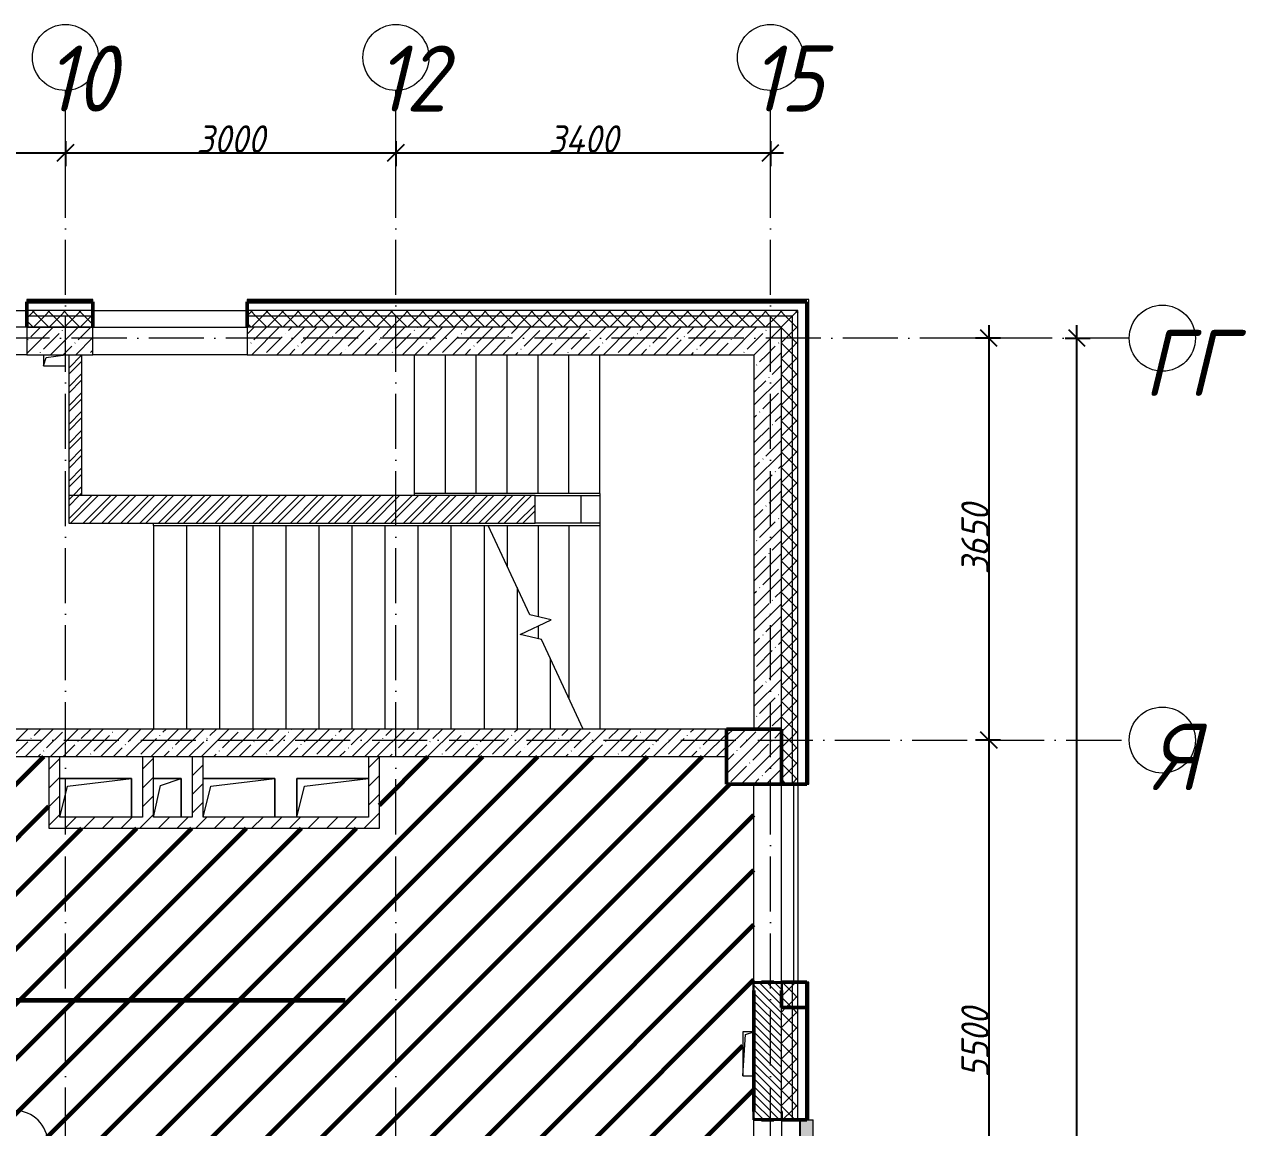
# Model space of a CAD drawing. Header units: millimetres. Extents: x -606178 to 312196, y -19338 to 632709.
# Drawn here: x -409153 to -398059, y 492255 to 502275 of the extents above; entities that cross this region are included whole.
import ezdxf

# ---------------------------------------------------------------- set-up
doc = ezdxf.new("R2010")
doc.units = ezdxf.units.MM
doc.linetypes.add('50_200_ШТРИХ_1Т_ш5_п1_п1_', pattern=[700, 500, -100, 0, -100])
for name, color, linetype, lineweight in [('6.4.1) Окр пт с инж. ПТ2.16', 3, 'Continuous', 60), ('A-____-____-DIMS', 7, 'Continuous', 9), ('A-FLOR-____-OTLN', 7, 'Continuous', 9), ('A-GENM-____-MCUT', 7, 'Continuous', 25), ('A-GENM-____-OTLN', 7, 'Continuous', 9), ('A-GENM-____-OTLN-1', 7, 'Continuous', 25), ('A-GLAZ-____-OTLN', 7, 'Continuous', 9), ('A-WALL-____-MCUT-1', 7, 'Continuous', 9), ('A-WALL-____-MCUT-2', 7, 'Continuous', 50), ('A-WALL-____-MCUT-3', 7, 'Continuous', 9), ('A-WALL-____-OTLN', 7, 'Continuous', 9), ('A-WALL-____-PATT-1', 7, 'Continuous', 9), ('A-WALL-FNSH-MCUT-1', 7, 'Continuous', 9), ('S-COLS-____-MCUT', 7, 'Continuous', 50), ('S-COLS-____-OTLN', 7, 'Continuous', 9), ('S-GRID-____-IDEN', 7, 'Continuous', 9), ('S-GRID-____-OTLN-1', 7, '50_200_ШТРИХ_1Т_ш5_п1_п1_', 9), ('S-STRS-____-MBND', 7, 'Continuous', 9), ('S-STRS-____-OTLN-1', 7, 'Continuous', 9)]:
    doc.layers.add(name, color=color, linetype=linetype, lineweight=lineweight)
doc.layers.add('A-AREA-IDEN-1', color=7, linetype='Continuous', lineweight=9, true_color=0x000000)
doc.layers.add('A-GLAZ-____-OTLN-1', color=7, linetype='Continuous', lineweight=9, true_color=0xc0c0c0)
doc.styles.add('ISOCPEUR_I', font='isocpeui.ttf', dxfattribs={"width": 0.9, "height": 2.5})
doc.styles.add('ISOCPEUR_I_9', font='isocpeui.ttf', dxfattribs={"width": 0.9, "height": 250})
doc.dimstyles.new('ISO-2_5_0_9К_БОЛЬШОЙ_ОСИ', dxfattribs={"dimscale": 304.8, "dimtxt": 248.995294, "dimasz": 0.492126, "dimexe": 0.393701, "dimexo": 0, "dimgap": 0, "dimtad": 1, "dimdec": 0, "dimzin": 0, "dimdsep": 46, "dimtxsty": 'ISOCPEUR_I_9', "dimblk1": 'OBLIQUE', "dimblk2": 'OBLIQUE', "dimsah": 1, "dimcen": 0.09, "dimdle": 0.393701, "dimazin": 0, "dimtfac": 1, "dimtdec": 4, "dimtix": 1, "dimtmove": 0, "dimatfit": 3, "dimfxl": 1, "dimtvp": 1, "dimtolj": 1, "dimtzin": 0, "dimarcsym": 2})
pattern_1 = [(45, (-425830.77, 451794.26), (-85.53659, 85.53659), []), (45, (-425773.75, 451794.26), (-85.53659, 85.53659), [])]
pattern_2 = [(45, (-425830.77, 451794.26), (-70.71068, 70.71068), []), (135, (-425830.77, 451794.26), (-70.71068, -70.71068), [])]
pattern_3 = [(45, (-425830.77, 451794.26), (-84.8528, 84.8528), [])]
pattern_4 = [(45, (-425830.77, 451794.26), (-114.04925, 114.04925), []), (45, (-425716.72, 451794.26), (-114.04925, 114.04925), [201.612, -40.322, 3.353, -36.97])]

# ---------------------------------------------------------------- blocks, each defined once
blk = doc.blocks.new('BSC_Колонна _Прямоугольная - 500х500-V143-АР1_План отверстий 1 этажа в осях 1-64_А-ГГ')
at = {"layer": 'S-COLS-____-OTLN'}
h = blk.add_hatch(dxfattribs=at)
h.set_pattern_fill('FP_177', color=256, style=0, pattern_type=2)
h.set_pattern_definition([(45, (-23300, -43831.04), (-114.04925, 114.04925), []), (45, (-23185.95, -43831.04), (-114.04925, 114.04925), [201.613, -40.323, 3.353, -36.97])])
h.paths.add_polyline_path([(-250, -250), (250, -250), (250, 250), (-250, 250)], flags=0)
at = {"layer": 'S-COLS-____-MCUT'}
for p, q in [((250, 250), (-250, 250)), ((-250, 250), (-250, -250)), ((250, -250), (250, 250)), ((-250, -250), (250, -250))]:
    blk.add_line(p, q, dxfattribs=at)
blk = doc.blocks.new('Фахверк_СКБ_Уголок - 250_2700-27497298-АР1_План отверстий 1 этажа в осях 1-64_А-ГГ')
at = {"layer": 'A-GENM-____-MCUT'}
for p, q in [((200, 181), (125, 181)), ((125, 181), (125, 106)), ((131, 106), (131, 175)), ((131, 175), (200, 175)), ((200, 175), (200, 181)), ((125, 106), (131, 106)), ((131, -6), (125, -6)), ((125, -6), (125, -81)), ((125, -81), (200, -81)), ((131, -75), (131, -6)), ((200, -75), (131, -75)), ((200, -81), (200, -75))]:
    blk.add_line(p, q, dxfattribs=at)
blk = doc.blocks.new('AR_Отверстие прямоугольное _в плите_ - AR_Отверстие прямоугольное _в плите_-30511826-АР1_План отверстий 1 этажа в осях 1-64_А-ГГ')
at = {"layer": 'A-GENM-____-OTLN'}
for p, q in [((50, 200), (-50, 200)), ((-50, 200), (-50, -200)), ((-50, -200), (-25, 175)), ((-25, 175), (50, 200)), ((-50, -200), (50, -200))]:
    blk.add_line(p, q, dxfattribs=at)
blk = doc.blocks.new('AR_Отверстие прямоугольное _в плите_ - AR_Отверстие прямоугольное _в плите_-V190-АР1_План отверстий 1 этажа в осях 1-64_А-ГГ')
at = {"layer": 'A-GENM-____-OTLN'}
for p, q in [((-100, 50), (-100, -50)), ((-100, -50), (-75, 25)), ((-75, 25), (100, 50)), ((100, -50), (100, 50)), ((-100, -50), (100, -50))]:
    blk.add_line(p, q, dxfattribs=at)
blk = doc.blocks.new('AR_Отверстие прямоугольное _в плите_ - AR_Отверстие прямоугольное _в плите_-30552566-АР1_План отверстий 1 этажа в осях 1-64_А-ГГ')
at = {"layer": 'A-GENM-____-OTLN'}
for p, q in [((325, 175), (-325, 175)), ((-255, 105), (325, 175)), ((325, -175), (325, 175)), ((-325, -175), (-255, 105))]:
    blk.add_line(p, q, dxfattribs=at)
blk = doc.blocks.new('AR_Отверстие прямоугольное _в плите_ - AR_Отверстие прямоугольное _в плите_-V199-АР1_План отверстий 1 этажа в осях 1-64_А-ГГ')
at = {"layer": 'A-GENM-____-OTLN'}
for p, q in [((325, 175), (-325, 175)), ((-325, 175), (-325, -175)), ((-255, 105), (325, 175)), ((-325, -175), (-255, 105))]:
    blk.add_line(p, q, dxfattribs=at)
blk = doc.blocks.new('AR_Отверстие прямоугольное _в плите_ - AR_Отверстие прямоугольное _в плите_-30459243-АР1_План отверстий 1 этажа в осях 1-64_А-ГГ')
at = {"layer": 'A-GENM-____-OTLN'}
for p, q in [((125, 175), (-125, 175)), ((-125, -175), (-63, 112)), ((-63, 112), (125, 175)), ((125, -175), (125, 175))]:
    blk.add_line(p, q, dxfattribs=at)
blk = doc.blocks.new('Отлив_СКБ - Отлив витража_120_НВФ-V210-АР1_План отверстий 1 этажа в осях 1-64_А-ГГ')
at = {"layer": 'A-GLAZ-____-OTLN-1'}
for points in [[(0, -2), (1800, -2), (1800, 0), (0, 0)], [(51, -120), (1800, -120), (1800, -2), (0, -2), (0, -120)]]:
    blk.add_hatch(color=256, dxfattribs=at).paths.add_polyline_path(points, flags=0)
at = {"layer": 'A-GLAZ-____-OTLN'}
for p, q in [((0, 0), (1800, 0)), ((1800, -2), (0, -2)), ((0, -120), (0, -83)), ((1800, -83), (1800, -120)), ((0, -120), (1800, -120))]:
    blk.add_line(p, q, dxfattribs=at)
blk = doc.blocks.new('Ось сетки - Круг_Ø6_00__ISO-2_5_0_9K_-25732049-АР1_План отверстий 1 этажа в осях 1-64_А-ГГ')
at = {"layer": 'S-GRID-____-IDEN'}
blk.add_circle((0, 0), 3, dxfattribs=at)
blk = doc.blocks.new('_Oblique')
at = {"color": 0, "linetype": 'ByBlock', "lineweight": -2}
blk.add_line((-0.5, -0.5), (0.5, 0.5), dxfattribs=at)
blk = doc.blocks.new('*D4243')
at = {"layer": 'A-____-____-DIMS', "color": 0, "lineweight": -2, "transparency": 16777216}
for p, q in [((-400398, 499545), (-400398, 495655)), ((-400292, 499425), (-400518, 499425)), ((-400292, 495775), (-400518, 495775))]:
    blk.add_line(p, q, dxfattribs=at)
at = {"layer": 'Defpoints', "color": 0, "transparency": 16777216}
for p in [(-400292, 499425), (-400398, 495775), (-400292, 495775)]:
    blk.add_point(p, dxfattribs=at)
at = {"layer": 'A-____-____-DIMS', "color": 0, "lineweight": -2, "transparency": 16777216, "xscale": 150, "yscale": 150, "zscale": 150}
for p, rotation in [((-400398, 499425), 90), ((-400398, 495775), 270)]:
    blk.add_blockref('_Oblique', p, dxfattribs=dict(at, rotation=rotation))
at = {"layer": 'A-____-____-DIMS', "color": 0, "transparency": 16777216, "insert": (-400523, 497600), "char_height": 250, "width": 758.48, "attachment_point": 5, "rotation": 90, "style": 'ISOCPEUR_I_9'}
blk.add_mtext('\\A1;3650', dxfattribs=at)
blk = doc.blocks.new('*D4244')
at = {"layer": 'A-____-____-DIMS', "color": 0, "lineweight": -2, "transparency": 16777216}
for p, q in [((-400398, 495895), (-400398, 490155)), ((-400292, 495775), (-400518, 495775)), ((-400292, 490275), (-400518, 490275))]:
    blk.add_line(p, q, dxfattribs=at)
at = {"layer": 'Defpoints', "color": 0, "transparency": 16777216}
for p in [(-400292, 495775), (-400398, 490275), (-400292, 490275)]:
    blk.add_point(p, dxfattribs=at)
at = {"layer": 'A-____-____-DIMS', "color": 0, "lineweight": -2, "transparency": 16777216, "xscale": 150, "yscale": 150, "zscale": 150}
for p, rotation in [((-400398, 495775), 90), ((-400398, 490275), 270)]:
    blk.add_blockref('_Oblique', p, dxfattribs=dict(at, rotation=rotation))
at = {"layer": 'A-____-____-DIMS', "color": 0, "transparency": 16777216, "insert": (-400523, 493025), "char_height": 250, "width": 758.48, "attachment_point": 5, "rotation": 90, "style": 'ISOCPEUR_I_9'}
blk.add_mtext('\\A1;5500', dxfattribs=at)
blk = doc.blocks.new('*D4250')
at = {"layer": 'A-____-____-DIMS', "color": 0, "lineweight": -2, "transparency": 16777216}
for p, q in [((-399598, 465855), (-399598, 499545)), ((-399704, 499425), (-399478, 499425)), ((-399704, 465975), (-399478, 465975))]:
    blk.add_line(p, q, dxfattribs=at)
at = {"layer": 'Defpoints', "color": 0, "transparency": 16777216}
for p in [(-399704, 499425), (-399598, 499425), (-399704, 465975)]:
    blk.add_point(p, dxfattribs=at)
at = {"layer": 'A-____-____-DIMS', "color": 0, "lineweight": -2, "transparency": 16777216, "xscale": 150, "yscale": 150, "zscale": 150}
for p, rotation in [((-399598, 499425), 90), ((-399598, 465975), 270)]:
    blk.add_blockref('_Oblique', p, dxfattribs=dict(at, rotation=rotation))
at = {"layer": 'A-____-____-DIMS', "color": 0, "transparency": 16777216, "insert": (-399723, 482700), "char_height": 250, "width": 971.08, "attachment_point": 5, "rotation": 90, "style": 'ISOCPEUR_I_9'}
blk.add_mtext('\\A1;33450', dxfattribs=at)
blk = doc.blocks.new('*D4284')
at = {"layer": 'A-____-____-DIMS', "color": 0, "lineweight": -2, "transparency": 16777216}
for p, q in [((-411381, 501215), (-411381, 500989)), ((-408781, 501215), (-408781, 500989)), ((-411501, 501109), (-408661, 501109))]:
    blk.add_line(p, q, dxfattribs=at)
at = {"layer": 'Defpoints', "color": 0, "transparency": 16777216}
for p in [(-411381, 501215), (-408781, 501215), (-408781, 501109)]:
    blk.add_point(p, dxfattribs=at)
at = {"layer": 'A-____-____-DIMS', "color": 0, "lineweight": -2, "transparency": 16777216, "xscale": 150, "yscale": 150, "zscale": 150, "rotation": 180}
blk.add_blockref('_Oblique', (-411381, 501109), dxfattribs=at)
at = {"layer": 'A-____-____-DIMS', "color": 0, "lineweight": -2, "transparency": 16777216, "xscale": 150, "yscale": 150, "zscale": 150}
blk.add_blockref('_Oblique', (-408781, 501109), dxfattribs=at)
at = {"layer": 'A-____-____-DIMS', "color": 0, "transparency": 16777216, "insert": (-410081, 501234), "char_height": 250, "width": 758.48, "attachment_point": 5, "style": 'ISOCPEUR_I_9'}
blk.add_mtext('\\A1;2600', dxfattribs=at)
blk = doc.blocks.new('*D4285')
at = {"layer": 'A-____-____-DIMS', "color": 0, "lineweight": -2, "transparency": 16777216}
for p, q in [((-408781, 501215), (-408781, 500989)), ((-405781, 501215), (-405781, 500989)), ((-408901, 501109), (-405661, 501109))]:
    blk.add_line(p, q, dxfattribs=at)
at = {"layer": 'Defpoints', "color": 0, "transparency": 16777216}
for p in [(-408781, 501215), (-405781, 501215), (-405781, 501109)]:
    blk.add_point(p, dxfattribs=at)
at = {"layer": 'A-____-____-DIMS', "color": 0, "lineweight": -2, "transparency": 16777216, "xscale": 150, "yscale": 150, "zscale": 150, "rotation": 180}
blk.add_blockref('_Oblique', (-408781, 501109), dxfattribs=at)
at = {"layer": 'A-____-____-DIMS', "color": 0, "lineweight": -2, "transparency": 16777216, "xscale": 150, "yscale": 150, "zscale": 150}
blk.add_blockref('_Oblique', (-405781, 501109), dxfattribs=at)
at = {"layer": 'A-____-____-DIMS', "color": 0, "transparency": 16777216, "insert": (-407281, 501234), "char_height": 250, "width": 758.48, "attachment_point": 5, "style": 'ISOCPEUR_I_9'}
blk.add_mtext('\\A1;3000', dxfattribs=at)
blk = doc.blocks.new('*D4286')
at = {"layer": 'A-____-____-DIMS', "color": 0, "lineweight": -2, "transparency": 16777216}
for p, q in [((-405781, 501215), (-405781, 500989)), ((-402381, 501215), (-402381, 500989)), ((-405901, 501109), (-402261, 501109))]:
    blk.add_line(p, q, dxfattribs=at)
at = {"layer": 'Defpoints', "color": 0, "transparency": 16777216}
for p in [(-405781, 501215), (-402381, 501215), (-402381, 501109)]:
    blk.add_point(p, dxfattribs=at)
at = {"layer": 'A-____-____-DIMS', "color": 0, "lineweight": -2, "transparency": 16777216, "xscale": 150, "yscale": 150, "zscale": 150, "rotation": 180}
blk.add_blockref('_Oblique', (-405781, 501109), dxfattribs=at)
at = {"layer": 'A-____-____-DIMS', "color": 0, "lineweight": -2, "transparency": 16777216, "xscale": 150, "yscale": 150, "zscale": 150}
blk.add_blockref('_Oblique', (-402381, 501109), dxfattribs=at)
at = {"layer": 'A-____-____-DIMS', "color": 0, "transparency": 16777216, "insert": (-404081, 501234), "char_height": 250, "width": 781.46, "attachment_point": 5, "style": 'ISOCPEUR_I_9'}
blk.add_mtext('\\A1;3400', dxfattribs=at)
blk = doc.blocks.new('AAR_СКБ_Марка_помещения_1_5 ммп - Номер _ Площадь-27962135-АИ_План этажа_Стены_1')
at = {"layer": 'A-AREA-IDEN-1'}
for p, q in [((-2.987, 3), (3.013, 3)), ((-2.987, 0), (3.013, 0))]:
    blk.add_line(p, q, dxfattribs=at)
for centre, start, end in [((-2.987, 1.5), 90, 270), ((3.013, 1.5), 270, 90)]:
    blk.add_arc(centre, 1.5, start, end, dxfattribs=at)

msp = doc.modelspace()

# ---------------------------------------------------------------- hatches: boundary and pattern name
at = {"layer": '6.4.1) Окр пт с инж. ПТ2.16'}
h = msp.add_hatch(dxfattribs=at)
h.set_pattern_fill('ANSI31', color=256, scale=111)
h.paths.add_polyline_path([(-402630.7712, 492725.3011), (-402630.7712, 493125.3011), (-402530.7712, 493125.3011), (-402530.7712, 493500.3011), (-402536.7712, 493500.3011), (-402536.7712, 493575.3011), (-402530.7712, 493575.3011), (-402530.7712, 495375.3011), (-402780.7712, 495375.3011), (-402780.7712, 495625.3011), (-405930.7712, 495625.3011), (-405930.7712, 494975.3011), (-408930.7712, 494975.3011), (-408930.7712, 495625.3011), (-410780.7712, 495625.3011), (-410780.7712, 495575.3011), (-410780.7712, 495175.3011), (-410780.7712, 494775.3011), (-410780.7712, 494275.3011), (-410780.7712, 494225.3011), (-410780.7712, 494125.3011), (-411380.7712, 494125.3011), (-411380.7712, 495625.3011), (-411480.7712, 495625.3011), (-415730.7712, 495625.3011), (-415730.7712, 495525.3011), (-416030.7712, 495525.3011), (-416030.7712, 492570.3011), (-416030.7712, 492070.3011), (-416030.7712, 490525.3011), (-415730.7712, 490525.3011), (-415730.7712, 490025.3011), (-416030.7712, 490025.3011), (-416030.7712, 488025.3011), (-411355.7712, 488025.3011), (-411355.7712, 488031.3011), (-411280.7712, 488031.3011), (-411030.7712, 488025.3011), (-410730.7712, 488025.3011), (-406480.7712, 488025.3011), (-406480.7712, 487400.3011), (-402530.7712, 487400.3011), (-402530.7712, 487450.3011), (-402536.7712, 487450.3011), (-402536.7712, 487525.3011), (-402530.7712, 489325.3011), (-402536.7712, 489325.3011), (-402536.7712, 489400.3011), (-402534.6112, 489625.3011), (-402630.7712, 489625.3011), (-402630.7712, 490025.3011), (-402980.7712, 490025.3011), (-402980.7712, 490525.3011), (-402530.7712, 490525.3011), (-402530.7712, 492325.3011), (-402536.7712, 492325.3011), (-402536.7712, 492400.3011), (-402534.9985, 492725.3011)])
h.paths.add_polyline_path([(-411230.7712, 491075.3011), (-411230.7712, 490525.3011), (-411230.7712, 490025.3011), (-411930.7712, 490025.3011), (-411930.7712, 490525.3011), (-411930.7712, 491075.3011)], flags=16)
h.paths.add_polyline_path([(-411330.7712, 490975.3011), (-411330.7712, 490525.3011), (-411830.7712, 490525.3011), (-411830.7712, 490975.3011)], flags=0)
h.paths.add_polyline_path([(-411030.7712, 489625.3011), (-411030.7712, 488425.3011), (-411230.7712, 488425.3011), (-411230.7712, 489625.3011)], flags=16)
at = {"layer": 'A-WALL-____-PATT-1'}
h = msp.add_hatch(dxfattribs=at)
h.set_pattern_fill('FP_3', color=256, style=0, pattern_type=2)
h.set_pattern_definition(pattern_1)
h.paths.add_polyline_path([(-402050.7712, 499755.3011), (-402050.7712, 499775.3011), (-407130.7712, 499775.3011), (-407130.7712, 499755.3011), (-402868.6855, 499755.3011)], flags=0)
h.paths.add_polyline_path([(-408530.7712, 499755.3011), (-408530.7712, 499775.3011), (-409130.7712, 499775.3011), (-409130.7712, 499755.3011)], flags=0)
h.paths.add_polyline_path([(-411230.7712, 499755.3011), (-411230.7712, 499775.3011), (-412430.7712, 499775.3011), (-412430.7712, 499755.3011), (-411706.007, 499755.3011)], flags=0)
h.paths.add_polyline_path([(-420230.7712, 499755.3011), (-420230.7712, 499775.3011), (-428510.7712, 499775.3011), (-428510.7712, 499755.3011), (-420543.3284, 499755.3011)], flags=0)
h = msp.add_hatch(dxfattribs=at)
h.set_pattern_fill('FP_3', color=256, style=0, pattern_type=2)
h.set_pattern_definition(pattern_1)
h.paths.add_polyline_path([(-402030.7712, 493345.3011), (-402030.7712, 493575.3011), (-402050.7712, 493575.3011), (-402050.7712, 493345.3011)], flags=0)
h.paths.add_polyline_path([(-402030.7712, 495375.3011), (-402030.7712, 499775.3011), (-402050.7712, 499775.3011), (-402050.7712, 495375.3011)], flags=0)
h = msp.add_hatch(dxfattribs=at)
h.set_pattern_fill('FP_1', color=256, style=0, pattern_type=2)
h.set_pattern_definition(pattern_2)
h.paths.add_polyline_path([(-402180.7712, 499625.3011), (-402130.7712, 499625.3011), (-402130.7712, 499675.3011), (-407130.7712, 499675.3011), (-407130.7712, 499625.3011), (-402868.6855, 499625.3011)], flags=0)
h.paths.add_polyline_path([(-411230.7712, 499625.3011), (-411230.7712, 499675.3011), (-412430.7712, 499675.3011), (-412430.7712, 499625.3011), (-411706.007, 499625.3011)], flags=0)
h.paths.add_polyline_path([(-409130.7712, 499625.3011), (-408530.7712, 499625.3011), (-408530.7712, 499675.3011), (-409130.7712, 499675.3011)], flags=0)
h.paths.add_polyline_path([(-420543.3284, 499625.3011), (-420230.7712, 499625.3011), (-420230.7712, 499675.3011), (-428430.7712, 499675.3011), (-428430.7712, 499625.3011), (-422310.7927, 499625.3011)], flags=0)
h = msp.add_hatch(dxfattribs=at)
h.set_pattern_fill('FP_1', color=256, style=0, pattern_type=2)
h.set_pattern_definition(pattern_2)
h.paths.add_polyline_path([(-402280.7712, 499525.3011), (-402180.7712, 499525.3011), (-402180.7712, 499625.3011), (-407130.7712, 499625.3011), (-407130.7712, 499525.3011), (-402868.6855, 499525.3011)], flags=0)
h.paths.add_polyline_path([(-408530.7712, 499525.3011), (-408530.7712, 499625.3011), (-409130.7712, 499625.3011), (-409130.7712, 499525.3011)], flags=0)
h.paths.add_polyline_path([(-411706.007, 499525.3011), (-411230.7712, 499525.3011), (-411230.7712, 499625.3011), (-412430.7712, 499625.3011), (-412430.7712, 499531.3011), (-412355.7712, 499531.3011), (-412355.7712, 499525.3011), (-411730.7712, 499525.3011)], flags=0)
h.paths.add_polyline_path([(-420230.7712, 499525.3011), (-420230.7712, 499625.3011), (-428380.7712, 499625.3011), (-428380.7712, 499525.3011), (-420543.3284, 499525.3011)], flags=0)
h = msp.add_hatch(dxfattribs=at)
h.set_pattern_fill('FP_1', color=256, style=0, pattern_type=2)
h.set_pattern_definition(pattern_2)
h.paths.add_polyline_path([(-402130.7712, 493345.3011), (-402130.7712, 493575.3011), (-402180.7712, 493575.3011), (-402180.7712, 493345.3011)], flags=0)
h.paths.add_polyline_path([(-402180.7712, 495375.3011), (-402130.7712, 495375.3011), (-402130.7712, 499625.3011), (-402180.7712, 499625.3011), (-402180.7712, 497248.4329)], flags=0)
h = msp.add_hatch(dxfattribs=at)
h.set_pattern_fill('FP_27', color=256, style=0, pattern_type=2)
h.set_pattern_definition(pattern_4)
h.paths.add_polyline_path([(-402530.7712, 499275.3011), (-402280.7712, 499275.3011), (-402280.7712, 499525.3011), (-407130.7712, 499525.3011), (-407130.7712, 499275.3011), (-402868.6855, 499275.3011)], flags=0)
h.paths.add_polyline_path([(-409130.7712, 499275.3011), (-408530.7712, 499275.3011), (-408530.7712, 499525.3011), (-409130.7712, 499525.3011)], flags=0)
h = msp.add_hatch(dxfattribs=at)
h.set_pattern_fill('FP_1', color=256, style=0, pattern_type=2)
h.set_pattern_definition(pattern_2)
h.paths.add_polyline_path([(-402180.7712, 493345.3011), (-402180.7712, 493575.3011), (-402274.7712, 493575.3011), (-402274.7712, 493500.3011), (-402280.7712, 493500.3011), (-402280.7712, 493345.3011), (-402274.7712, 493345.3011)], flags=0)
h.paths.add_polyline_path([(-402280.7712, 495375.3011), (-402180.7712, 495375.3011), (-402180.7712, 499525.3011), (-402280.7712, 499525.3011), (-402280.7712, 495875.3011)], flags=0)
h = msp.add_hatch(dxfattribs=at)
h.set_pattern_fill('FP_3', color=256, style=0, pattern_type=2)
h.set_pattern_definition(pattern_1)
h.paths.add_polyline_path([(-408630.7712, 497995.3011), (-408630.7712, 499275.3011), (-408750.7712, 499275.3011), (-408750.7712, 497995.3011)], flags=0)
h = msp.add_hatch(dxfattribs=at)
h.set_pattern_fill('FP_27', color=256, style=0, pattern_type=2)
h.set_pattern_definition(pattern_4)
h.paths.add_polyline_path([(-402280.7712, 495875.3011), (-402280.7712, 499275.3011), (-402530.7712, 499275.3011), (-402530.7712, 495875.3011)], flags=0)
h = msp.add_hatch(dxfattribs=at)
h.set_pattern_fill('FP_3', color=256, style=0, pattern_type=2)
h.set_pattern_definition(pattern_1)
h.paths.add_polyline_path([(-404517.7061, 497745.3011), (-404517.7061, 497995.3011), (-408750.7712, 497995.3011), (-408750.7712, 497745.3011), (-404636.1498, 497745.3011)], flags=0)
h = msp.add_hatch(dxfattribs=at)
h.set_pattern_fill('FP_27', color=256, style=0, pattern_type=2)
h.set_pattern_definition(pattern_4)
h.paths.add_polyline_path([(-402780.7712, 495625.3011), (-402780.7712, 495875.3011), (-411230.7712, 495875.3011), (-411230.7712, 495625.3011), (-404636.1498, 495625.3011)], flags=0)
h = msp.add_hatch(dxfattribs=at)
h.set_pattern_fill('FP_4', color=256, style=0, pattern_type=2)
h.set_pattern_definition(pattern_3)
h.paths.add_polyline_path([(-408830.7712, 494975.3011), (-408830.7712, 495625.3011), (-408930.7712, 495625.3011), (-408930.7712, 494975.3011)], flags=0)
h = msp.add_hatch(dxfattribs=at)
h.set_pattern_fill('FP_4', color=256, style=0, pattern_type=2)
h.set_pattern_definition(pattern_3)
h.paths.add_polyline_path([(-407980.7712, 495075.3011), (-407980.7712, 495625.3011), (-408080.7712, 495625.3011), (-408080.7712, 495075.3011)], flags=0)
h = msp.add_hatch(dxfattribs=at)
h.set_pattern_fill('FP_4', color=256, style=0, pattern_type=2)
h.set_pattern_definition(pattern_3)
h.paths.add_polyline_path([(-407530.7712, 495075.3011), (-407530.7712, 495625.3011), (-407630.7712, 495625.3011), (-407630.7712, 495075.3011)], flags=0)
h = msp.add_hatch(dxfattribs=at)
h.set_pattern_fill('FP_4', color=256, style=0, pattern_type=2)
h.set_pattern_definition(pattern_3)
h.paths.add_polyline_path([(-405930.7712, 495075.3011), (-405930.7712, 495625.3011), (-406030.7712, 495625.3011), (-406030.7712, 495075.3011)], flags=0)
h = msp.add_hatch(dxfattribs=at)
h.set_pattern_fill('FP_4', color=256, style=0, pattern_type=2)
h.set_pattern_definition(pattern_3)
h.paths.add_polyline_path([(-406403.6141, 494975.3011), (-405930.7712, 494975.3011), (-405930.7712, 495075.3011), (-408830.7712, 495075.3011), (-408830.7712, 494975.3011), (-408171.0784, 494975.3011)], flags=0)
h = msp.add_hatch(dxfattribs=at)
h.set_pattern_fill('FP_6', color=256, style=0, pattern_type=2)
h.set_pattern_definition([(135, (-425830.77, 451794.26), (-35.35534, -35.35534), [])])
h.paths.add_polyline_path([(-402461.7712, 492325.3011), (-402349.7712, 492325.3011), (-402349.7712, 492331.3011), (-402280.7712, 492331.3011), (-402280.7712, 493569.3011), (-402349.7712, 493569.3011), (-402349.7712, 493575.3011), (-402461.7712, 493575.3011), (-402461.7712, 493569.3011), (-402530.7712, 493569.3011), (-402530.7712, 492331.3011), (-402461.7712, 492331.3011)], flags=0)
h = msp.add_hatch(dxfattribs=at)
h.set_pattern_fill('FP_1', color=256, style=0, pattern_type=2)
h.set_pattern_definition(pattern_2)
h.paths.add_polyline_path([(-402180.7712, 461325.3011), (-402180.7712, 463525.3011), (-402274.7712, 463525.3011), (-402274.7712, 463450.3011), (-402280.7712, 463450.3011), (-402280.7712, 461325.3011)], flags=0)
h.paths.add_polyline_path([(-402274.7712, 465325.3011), (-402180.7712, 465325.3011), (-402180.7712, 478525.3011), (-402280.7712, 478525.3011), (-402280.7712, 465400.3011), (-402274.7712, 465400.3011), (-402274.7712, 465331.3011)], flags=0)
h.paths.add_polyline_path([(-402274.7712, 483325.3011), (-402180.7712, 483325.3011), (-402180.7712, 484525.3011), (-402280.7712, 484525.3011), (-402280.7712, 483400.3011), (-402274.7712, 483400.3011), (-402274.7712, 483331.3011)], flags=0)
h.paths.add_polyline_path([(-402274.7712, 486325.3011), (-402180.7712, 486325.3011), (-402180.7712, 487525.3011), (-402274.7712, 487525.3011), (-402274.7712, 487450.3011), (-402280.7712, 487450.3011), (-402280.7712, 486400.3011), (-402274.7712, 486400.3011), (-402274.7712, 486331.3011)], flags=0)
h.paths.add_polyline_path([(-402180.7712, 489325.3011), (-402180.7712, 490525.3011), (-402280.7712, 490525.3011), (-402280.7712, 489400.3011), (-402274.7712, 489400.3011), (-402274.7712, 489325.3011)], flags=0)
h.paths.add_polyline_path([(-402274.7712, 492325.3011), (-402180.7712, 492325.3011), (-402180.7712, 493345.3011), (-402280.7712, 493345.3011), (-402280.7712, 492400.3011), (-402274.7712, 492400.3011), (-402274.7712, 492331.3011)], flags=0)
h = msp.add_hatch(dxfattribs=at)
h.set_pattern_fill('FP_1', color=256, style=0, pattern_type=2)
h.set_pattern_definition(pattern_2)
h.paths.add_polyline_path([(-402130.7712, 461325.3011), (-402130.7712, 463525.3011), (-402180.7712, 463525.3011), (-402180.7712, 461325.3011)], flags=0)
h.paths.add_polyline_path([(-402180.7712, 465325.3011), (-402130.7712, 465325.3011), (-402130.7712, 478525.3011), (-402180.7712, 478525.3011), (-402180.7712, 466288.6491)], flags=0)
h.paths.add_polyline_path([(-402130.7712, 483325.3011), (-402130.7712, 484525.3011), (-402180.7712, 484525.3011), (-402180.7712, 483325.3011)], flags=0)
h.paths.add_polyline_path([(-402130.7712, 486325.3011), (-402130.7712, 487525.3011), (-402180.7712, 487525.3011), (-402180.7712, 486325.3011)], flags=0)
h.paths.add_polyline_path([(-402180.7712, 489325.3011), (-402130.7712, 489325.3011), (-402130.7712, 490525.3011), (-402180.7712, 490525.3011), (-402180.7712, 490368.4809)], flags=0)
h.paths.add_polyline_path([(-402130.7712, 492325.3011), (-402130.7712, 493345.3011), (-402180.7712, 493345.3011), (-402180.7712, 492325.3011)], flags=0)
h = msp.add_hatch(dxfattribs=at)
h.set_pattern_fill('FP_3', color=256, style=0, pattern_type=2)
h.set_pattern_definition(pattern_1)
h.paths.add_polyline_path([(-402030.7712, 461515.3011), (-402030.7712, 463525.3011), (-402050.7712, 463525.3011), (-402050.7712, 461515.3011)], flags=0)
h.paths.add_polyline_path([(-402030.7712, 465325.3011), (-402030.7712, 478525.3011), (-402050.7712, 478525.3011), (-402050.7712, 465325.3011)], flags=0)
h.paths.add_polyline_path([(-402050.7712, 483325.3011), (-402030.7712, 483325.3011), (-402030.7712, 484525.3011), (-402050.7712, 484525.3011), (-402050.7712, 483488.529)], flags=0)
h.paths.add_polyline_path([(-402030.7712, 486325.3011), (-402030.7712, 487525.3011), (-402050.7712, 487525.3011), (-402050.7712, 486325.3011)], flags=0)
h.paths.add_polyline_path([(-402030.7712, 489325.3011), (-402030.7712, 490525.3011), (-402050.7712, 490525.3011), (-402050.7712, 489325.3011)], flags=0)
h.paths.add_polyline_path([(-402030.7712, 492325.3011), (-402030.7712, 493345.3011), (-402050.7712, 493345.3011), (-402050.7712, 492325.3011)], flags=0)

# ---------------------------------------------------------------- linework, layer by layer
at = {"layer": '6.4.1) Окр пт с инж. ПТ2.16', "color": 1}
msp.add_lwpolyline([(-419942.9212, 493412.9354), (-406241.8589, 493412.9354)], dxfattribs=at)
at = {"layer": 'A-FLOR-____-OTLN'}
for p, q in [((-405610.7712, 497995.3011), (-405610.7712, 499275.3011)), ((-407980.5809, 497725.3011), (-407980.5809, 497745.3011)), ((-408830.7712, 495425.3011), (-408180.7712, 495425.3011)), ((-408180.7712, 495425.3011), (-408180.7712, 495075.3011)), ((-407980.7712, 495425.3011), (-407730.7712, 495425.3011)), ((-407730.7712, 495425.3011), (-407730.7712, 495075.3011)), ((-407530.7712, 495425.3011), (-406880.7712, 495425.3011)), ((-406880.7712, 495425.3011), (-406880.7712, 495075.3011)), ((-406680.7712, 495425.3011), (-406030.7712, 495425.3011)), ((-406680.7712, 495075.3011), (-406680.7712, 495425.3011))]:
    msp.add_line(p, q, dxfattribs=at)
at = {"layer": 'A-WALL-____-MCUT-1'}
for p, q in [((-409130.7712, 499525.3011), (-408530.7712, 499525.3011)), ((-409130.7712, 499525.3011), (-409130.7712, 499275.3011)), ((-408530.7712, 499525.3011), (-409130.7712, 499525.3011)), ((-408530.7712, 499275.3011), (-408530.7712, 499525.3011)), ((-407130.7712, 499525.3011), (-407130.7712, 499525.3011)), ((-407130.7712, 499525.3011), (-407130.7712, 499275.3011)), ((-402280.7712, 499525.3011), (-407130.7712, 499525.3011)), ((-402280.7712, 495875.3011), (-402280.7712, 499525.3011)), ((-409130.7712, 499275.3011), (-408530.7712, 499275.3011)), ((-408750.7712, 499275.3011), (-408750.7712, 497745.3011)), ((-408630.7712, 497995.3011), (-408630.7712, 499275.3011)), ((-407130.7712, 499275.3011), (-402530.7712, 499275.3011)), ((-402530.7712, 499275.3011), (-402530.7712, 495875.3011)), ((-404517.7061, 497995.3011), (-408750.7712, 497995.3011)), ((-404517.7061, 497745.3011), (-404517.7061, 497995.3011)), ((-408750.7712, 497745.3011), (-404517.7061, 497745.3011)), ((-402780.7712, 495875.3011), (-411230.7712, 495875.3011)), ((-410780.7712, 495625.3011), (-402780.7712, 495625.3011))]:
    msp.add_line(p, q, dxfattribs=at)
at = {"layer": 'A-WALL-____-MCUT-2'}
for p, q in [((-409130.7712, 499755.3011), (-409130.7712, 499525.3011)), ((-408530.7712, 499755.3011), (-409130.7712, 499755.3011)), ((-408530.7712, 499525.3011), (-408530.7712, 499755.3011)), ((-407130.7712, 499755.3011), (-407130.7712, 499525.3011)), ((-402050.7712, 499755.3011), (-407130.7712, 499755.3011)), ((-402050.7712, 495375.3011), (-402050.7712, 499755.3011)), ((-402280.7712, 495375.3011), (-402050.7712, 495375.3011)), ((-402530.7712, 493500.3011), (-402530.7712, 492400.3011)), ((-402349.7712, 493575.3011), (-402461.7712, 493575.3011)), ((-402280.7712, 493345.3011), (-402280.7712, 493500.3011)), ((-402050.7712, 493575.3011), (-402274.7712, 493575.3011)), ((-402050.7712, 492325.3011), (-402050.7712, 493575.3011)), ((-402280.7712, 493345.3011), (-402050.7712, 493345.3011)), ((-402461.7712, 492325.3011), (-402349.7712, 492325.3011)), ((-402274.7712, 492325.3011), (-402050.7712, 492325.3011))]:
    msp.add_line(p, q, dxfattribs=at)
at = {"layer": 'A-WALL-____-MCUT-3'}
for p, q in [((-408530.7712, 499675.3011), (-409130.7712, 499675.3011)), ((-408530.7712, 499625.3011), (-409130.7712, 499625.3011)), ((-402130.7712, 499675.3011), (-407130.7712, 499675.3011)), ((-402180.7712, 499625.3011), (-407130.7712, 499625.3011)), ((-402180.7712, 495375.3011), (-402180.7712, 499625.3011)), ((-402130.7712, 495375.3011), (-402130.7712, 499675.3011)), ((-402180.7712, 492325.3011), (-402180.7712, 493575.3011)), ((-402130.7712, 492325.3011), (-402130.7712, 493575.3011)), ((-402280.7712, 492400.3011), (-402280.7712, 493345.3011))]:
    msp.add_line(p, q, dxfattribs=at)
at = {"layer": 'A-WALL-____-OTLN'}
for p, q in [((-411230.7712, 499675.3011), (-409130.7712, 499675.3011)), ((-408530.7712, 499675.3011), (-407130.7712, 499675.3011)), ((-409130.7712, 499525.3011), (-411230.7712, 499525.3011)), ((-408530.7712, 499525.3011), (-407130.7712, 499525.3011)), ((-409130.7712, 499275.3011), (-411230.7712, 499275.3011)), ((-407130.7712, 499275.3011), (-408530.7712, 499275.3011)), ((-404517.7061, 497995.3011), (-403930.7712, 497995.3011)), ((-404097.7061, 497745.3011), (-404097.7061, 497995.3011)), ((-403930.7712, 497995.3011), (-403930.7712, 497745.3011)), ((-403930.7712, 497745.3011), (-404517.7061, 497745.3011)), ((-402530.7712, 493575.3011), (-402530.7712, 495375.3011)), ((-402280.7712, 493575.3011), (-402280.7712, 495375.3011)), ((-402170.7712, 495375.3011), (-402170.7712, 493575.3011)), ((-402130.7712, 495375.3011), (-402130.7712, 493575.3011)), ((-402530.7712, 490525.3011), (-402530.7712, 492325.3011)), ((-402280.7712, 492325.3011), (-402280.7712, 490525.3011))]:
    msp.add_line(p, q, dxfattribs=at)
at = {"layer": 'A-WALL-FNSH-MCUT-1'}
for p, q in [((-408530.7712, 499775.3011), (-409130.7712, 499775.3011)), ((-409130.7712, 499775.3011), (-409130.7712, 499755.3011)), ((-408530.7712, 499755.3011), (-408530.7712, 499775.3011)), ((-402030.7712, 499775.3011), (-407130.7712, 499775.3011)), ((-407130.7712, 499775.3011), (-407130.7712, 499755.3011)), ((-402030.7712, 495375.3011), (-402030.7712, 499775.3011)), ((-408930.7712, 495625.3011), (-408930.7712, 494975.3011)), ((-408830.7712, 495075.3011), (-408830.7712, 495625.3011)), ((-408080.7712, 495625.3011), (-408080.7712, 495075.3011)), ((-407980.7712, 495075.3011), (-407980.7712, 495625.3011)), ((-407630.7712, 495625.3011), (-407630.7712, 495075.3011)), ((-407530.7712, 495075.3011), (-407530.7712, 495625.3011)), ((-406030.7712, 495625.3011), (-406030.7712, 495075.3011)), ((-405930.7712, 494975.3011), (-405930.7712, 495625.3011)), ((-402050.7712, 495375.3011), (-402050.7712, 495375.3011)), ((-402050.7712, 495375.3011), (-402030.7712, 495375.3011)), ((-408080.7712, 495075.3011), (-408830.7712, 495075.3011)), ((-407630.7712, 495075.3011), (-407980.7712, 495075.3011)), ((-406030.7712, 495075.3011), (-407530.7712, 495075.3011)), ((-408930.7712, 494975.3011), (-405930.7712, 494975.3011)), ((-402030.7712, 493575.3011), (-402050.7712, 493575.3011)), ((-402030.7712, 492325.3011), (-402030.7712, 493575.3011)), ((-402050.7712, 492325.3011), (-402030.7712, 492325.3011))]:
    msp.add_line(p, q, dxfattribs=at)
at = {"layer": 'S-GRID-____-OTLN-1'}
for p, q in [((-408780.7712, 447311.6528), (-408780.7712, 501675.2188)), ((-405780.7712, 447311.6528), (-405780.7712, 501675.2188)), ((-402380.7712, 447311.6528), (-402380.7712, 501675.2188)), ((-399123.032, 499425.3011), (-430499.5414, 499425.3011)), ((-430499.5414, 495775.3011), (-399123.032, 495775.3011))]:
    msp.add_line(p, q, dxfattribs=at)
at = {"layer": 'S-STRS-____-MBND'}
for p, q in [((-404564.9331, 496913.5896), (-404943.4404, 497725.3011)), ((-404653.7164, 496734.267), (-404370.4952, 496866.3352)), ((-404370.4952, 496866.3352), (-404564.9331, 496913.5896)), ((-404459.2785, 496687.0127), (-404653.7164, 496734.267)), ((-404080.7712, 495875.3011), (-404459.2785, 496687.0127))]:
    msp.add_line(p, q, dxfattribs=at)
at = {"layer": 'S-STRS-____-OTLN-1'}
for p, q in [((-405610.7712, 498015.3011), (-405610.7712, 499275.3011)), ((-405330.7712, 498015.3011), (-405330.7712, 499275.3011)), ((-405330.7712, 498015.3011), (-405330.7712, 499275.3011)), ((-405050.7712, 498015.3011), (-405050.7712, 499275.3011)), ((-405050.7712, 498015.3011), (-405050.7712, 499275.3011)), ((-404770.7712, 498015.3011), (-404770.7712, 499275.3011)), ((-404770.7712, 498015.3011), (-404770.7712, 499275.3011)), ((-404490.7712, 498015.3011), (-404490.7712, 499275.3011)), ((-404490.7712, 498015.3011), (-404490.7712, 499275.3011)), ((-404210.7712, 498015.3011), (-404210.7712, 499275.3011)), ((-404210.7712, 498015.3011), (-404210.7712, 499275.3011)), ((-403930.7712, 498015.3011), (-403930.7712, 499275.3011)), ((-403930.7712, 498015.3011), (-403930.7712, 499275.3011)), ((-405330.7712, 498015.3011), (-405610.7712, 498015.3011)), ((-405050.7712, 498015.3011), (-405330.7712, 498015.3011)), ((-404770.7712, 498015.3011), (-405050.7712, 498015.3011)), ((-404490.7712, 498015.3011), (-404770.7712, 498015.3011)), ((-404210.7712, 498015.3011), (-404490.7712, 498015.3011)), ((-403930.7712, 498015.3011), (-404210.7712, 498015.3011)), ((-403930.7712, 498015.3011), (-403930.7712, 497995.3011)), ((-407980.7712, 497725.3011), (-407980.7712, 495875.3011)), ((-407980.7712, 497725.3011), (-407680.7712, 497725.3011)), ((-407980.7712, 497725.3011), (-407980.7712, 495875.3011)), ((-407680.7712, 497725.3011), (-407380.7712, 497725.3011)), ((-407680.7712, 497725.3011), (-407680.7712, 495875.3011)), ((-407680.7712, 497725.3011), (-407680.7712, 495875.3011)), ((-407380.7712, 497725.3011), (-407080.7712, 497725.3011)), ((-407380.7712, 497725.3011), (-407380.7712, 495875.3011)), ((-407380.7712, 497725.3011), (-407380.7712, 495875.3011)), ((-407080.7712, 497725.3011), (-406780.7712, 497725.3011)), ((-407080.7712, 497725.3011), (-407080.7712, 495875.3011)), ((-407080.7712, 497725.3011), (-407080.7712, 495875.3011)), ((-406780.7712, 497725.3011), (-406480.7712, 497725.3011)), ((-406780.7712, 497725.3011), (-406780.7712, 495875.3011)), ((-406780.7712, 497725.3011), (-406780.7712, 495875.3011)), ((-406480.7712, 497725.3011), (-406180.7712, 497725.3011)), ((-406480.7712, 497725.3011), (-406480.7712, 495875.3011)), ((-406480.7712, 497725.3011), (-406480.7712, 495875.3011)), ((-406180.7712, 497725.3011), (-405880.7712, 497725.3011)), ((-406180.7712, 497725.3011), (-406180.7712, 495875.3011)), ((-406180.7712, 497725.3011), (-406180.7712, 495875.3011)), ((-405880.7712, 497725.3011), (-405580.7712, 497725.3011)), ((-405880.7712, 497725.3011), (-405880.7712, 495875.3011)), ((-405880.7712, 497725.3011), (-405880.7712, 495875.3011)), ((-405580.7712, 497725.3011), (-405280.7712, 497725.3011)), ((-405580.7712, 497725.3011), (-405580.7712, 495875.3011)), ((-405580.7712, 497725.3011), (-405580.7712, 495875.3011)), ((-405280.7712, 497725.3011), (-404980.7712, 497725.3011)), ((-405280.7712, 497725.3011), (-405280.7712, 495875.3011)), ((-405280.7712, 497725.3011), (-405280.7712, 495875.3011)), ((-404980.7712, 497725.3011), (-404943.4404, 497725.3011)), ((-404980.7712, 497725.3011), (-404980.7712, 495875.3011)), ((-404980.7712, 497725.3011), (-404980.7712, 495875.3011)), ((-404943.4404, 497725.3011), (-404770.7712, 497725.3011)), ((-404770.7712, 497725.3011), (-404490.7712, 497725.3011)), ((-404770.7712, 497725.3011), (-404770.7712, 497355.0109)), ((-404770.7712, 497725.3011), (-404770.7712, 497355.0109)), ((-404490.7712, 497725.3011), (-404210.7712, 497725.3011)), ((-404490.7712, 497725.3011), (-404490.7712, 496895.566)), ((-404490.7712, 497725.3011), (-404490.7712, 496895.566)), ((-404210.7712, 497725.3011), (-403930.7712, 497725.3011)), ((-404210.7712, 497725.3011), (-404210.7712, 496154.087)), ((-404210.7712, 497725.3011), (-404210.7712, 496154.087)), ((-403930.7712, 497745.3011), (-403930.7712, 497725.3011)), ((-403930.7712, 497725.3011), (-403930.7712, 495875.3011)), ((-403930.7712, 497725.3011), (-403930.7712, 495875.3011)), ((-404680.7712, 497162.0053), (-404680.7712, 495875.3011)), ((-404680.7712, 497162.0053), (-404680.7712, 495875.3011)), ((-404490.7712, 496810.2496), (-404490.7712, 496694.6663)), ((-404490.7712, 496810.2496), (-404490.7712, 496694.6663)), ((-404380.7712, 496868.8326), (-404380.7712, 496861.5435)), ((-404380.7712, 496868.8326), (-404380.7712, 496861.5435)), ((-404380.7712, 496518.6532), (-404380.7712, 495875.3011)), ((-404380.7712, 496518.6532), (-404380.7712, 495875.3011))]:
    msp.add_line(p, q, dxfattribs=at)

# ---------------------------------------------------------------- block references
at = {"layer": 'A-AREA-IDEN-1', "xscale": 199.9999999999999, "yscale": 199.9999999999999, "zscale": 199.9999999999999}
msp.add_blockref('AAR_СКБ_Марка_помещения_1_5 ммп - Номер _ Площадь-27962135-АИ_План этажа_Стены_1', (-409843.2014, 491809.2088), dxfattribs=at)
at = {"layer": 'A-GENM-____-OTLN'}
for name, p in [('AR_Отверстие прямоугольное _в плите_ - AR_Отверстие прямоугольное _в плите_-V190-АР1_План отверстий 1 этажа в осях 1-64_А-ГГ', (-408880.7712, 499225.3011)), ('AR_Отверстие прямоугольное _в плите_ - AR_Отверстие прямоугольное _в плите_-30552566-АР1_План отверстий 1 этажа в осях 1-64_А-ГГ', (-408505.7712, 495250.3011)), ('AR_Отверстие прямоугольное _в плите_ - AR_Отверстие прямоугольное _в плите_-30459243-АР1_План отверстий 1 этажа в осях 1-64_А-ГГ', (-407855.7712, 495250.3011)), ('AR_Отверстие прямоугольное _в плите_ - AR_Отверстие прямоугольное _в плите_-30552566-АР1_План отверстий 1 этажа в осях 1-64_А-ГГ', (-407205.7712, 495250.3011)), ('AR_Отверстие прямоугольное _в плите_ - AR_Отверстие прямоугольное _в плите_-V199-АР1_План отверстий 1 этажа в осях 1-64_А-ГГ', (-406355.7712, 495250.3011)), ('AR_Отверстие прямоугольное _в плите_ - AR_Отверстие прямоугольное _в плите_-30511826-АР1_План отверстий 1 этажа в осях 1-64_А-ГГ', (-402580.7712, 492925.3011))]:
    msp.add_blockref(name, p, dxfattribs=at)
at = {"layer": 'A-GENM-____-OTLN-1'}
for p, rotation in [((-402455.7712, 493700.3011), 269.9999999999999), ((-402355.7712, 492200.3011), 89.99999999999991)]:
    msp.add_blockref('Фахверк_СКБ_Уголок - 250_2700-27497298-АР1_План отверстий 1 этажа в осях 1-64_А-ГГ', p, dxfattribs=dict(at, rotation=rotation))
at = {"layer": 'A-GLAZ-____-OTLN', "rotation": 90}
msp.add_blockref('Отлив_СКБ - Отлив витража_120_НВФ-V210-АР1_План отверстий 1 этажа в осях 1-64_А-ГГ', (-402113.7712, 490525.3011), dxfattribs=at)
at = {"layer": 'S-COLS-____-OTLN'}
msp.add_blockref('BSC_Колонна _Прямоугольная - 500х500-V143-АР1_План отверстий 1 этажа в осях 1-64_А-ГГ', (-402530.7712, 495625.3011), dxfattribs=at)
at = {"layer": 'S-GRID-____-IDEN', "xscale": 99.99999999999993, "yscale": 99.99999999999993, "zscale": 99.99999999999993}
for p in [(-408780.7712, 501975.2188), (-405780.7712, 501975.2188), (-402380.7712, 501975.2188)]:
    msp.add_blockref('Ось сетки - Круг_Ø6_00__ISO-2_5_0_9K_-25732049-АР1_План отверстий 1 этажа в осях 1-64_А-ГГ', p, dxfattribs=at)
for p, rotation in [((-398823.032, 499425.3011), 89.9999999999998), ((-398823.032, 495775.3011), 269.9999999999995)]:
    msp.add_blockref('Ось сетки - Круг_Ø6_00__ISO-2_5_0_9K_-25732049-АР1_План отверстий 1 этажа в осях 1-64_А-ГГ', p, dxfattribs=dict(at, rotation=rotation))

# ---------------------------------------------------------------- texts
at = {"layer": 'S-GRID-____-IDEN', "char_height": 600, "attachment_point": 1, "style": 'ISOCPEUR_I'}
for s, insert, width in [('10', (-408961.8495, 502083.9934), 346.329), ('12', (-405961.8495, 502083.9934), 346.329), ('15', (-402561.8495, 502083.9934), 346.329), ('ГГ', (-398990.1025, 499501.377), 404.0505), ('\\fISOCPEUR|b0|i1|c204|p34|;\\W.9;Я', (-398921.0115, 495921.9336), 223.670812)]:
    msp.add_mtext(s, dxfattribs=dict(at, insert=insert, width=width))

# ---------------------------------------------------------------- dimensions: what is measured, and where the dimension line sits
at = {"layer": 'A-____-____-DIMS'}
for base, p1, p2, override, picture, middle in [((-408780.7712, 501109.0434), (-411380.7712, 501215.1095), (-408780.7712, 501215.1095), {"dimpost": '<>', "dimfxl": 2600}, '*D4284', (-410080.7712, 501234.0434)), ((-405780.7712, 501109.0434), (-408780.7712, 501215.1095), (-405780.7712, 501215.1095), {"dimpost": '<>', "dimfxl": 3000}, '*D4285', (-407280.7712, 501234.0434)), ((-402380.7712, 501109.0434), (-405780.7712, 501215.1095), (-402380.7712, 501215.1095), {"dimpost": '<>', "dimfxl": 3400}, '*D4286', (-404080.7712, 501234.0434))]:
    dim = msp.add_linear_dim(base=base, p1=p1, p2=p2, dimstyle='ISO-2_5_0_9К_БОЛЬШОЙ_ОСИ', override=override, dxfattribs=at)
    dim.commit()
    dim.dimension.update_dxf_attribs({"geometry": picture, "text_midpoint": middle})
for base, p1, p2, override, picture, middle in [((-400398.2379, 495775.3011), (-400292.1719, 499425.3011), (-400292.1719, 495775.3011), {"dimpost": '<>', "dimfxl": 3650}, '*D4243', (-400523.2379, 497600.3011)), ((-399598.2379, 499425.3011), (-399704.3039, 465975.3011), (-399704.3039, 499425.3011), {"dimpost": '<>', "dimfxl": 33450}, '*D4250', (-399723.2379, 482700.3011)), ((-400398.2379, 490275.3011), (-400292.1719, 495775.3011), (-400292.1719, 490275.3011), {"dimpost": '<>', "dimfxl": 5500}, '*D4244', (-400523.2379, 493025.3011))]:
    dim = msp.add_linear_dim(base=base, p1=p1, p2=p2, angle=90, dimstyle='ISO-2_5_0_9К_БОЛЬШОЙ_ОСИ', override=override, dxfattribs=at)
    dim.commit()
    dim.dimension.update_dxf_attribs({"geometry": picture, "text_midpoint": middle})

doc.saveas('drawing.dxf')
